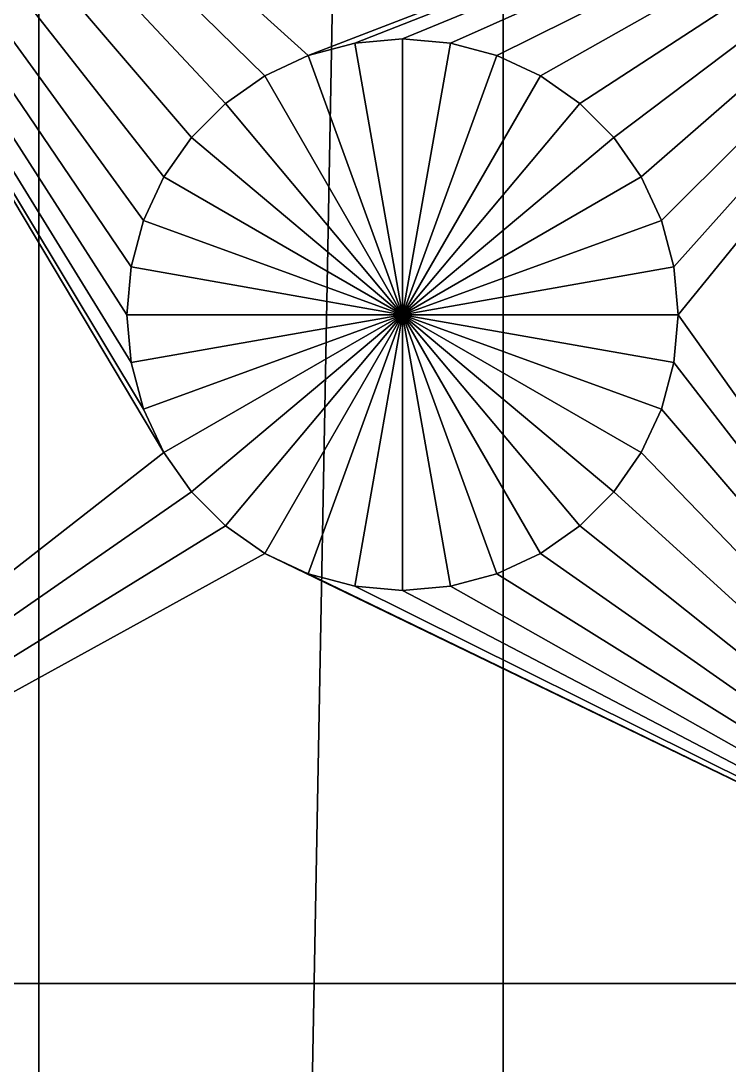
# Model space of a CAD drawing. Extents: x 36 to 230, y -1 to 167.
# Drawn here: x 108.56 to 112.8, y 96.74 to 102.99 of the extents above; entities that cross this region are included whole.
import ezdxf

# ---------------------------------------------------------------- set-up
doc = ezdxf.new("R2010")
doc.units = 0
doc.layers.get('0').update_dxf_attribs({"color": 13, "linetype": 'CONTINUOUS'})

# ---------------------------------------------------------------- blocks, each defined once
blk = doc.blocks.new('PARTE_23_-_SKETCHUP_STL_1')
for p, q in [((110.5542, 102.855, 31), (110.2764, 102.7806, 31)), ((110.5542, 102.855, 46), (110.2764, 102.7806, 46)), ((110.8407, 102.8801, 31), (110.5542, 102.855, 31)), ((110.8407, 102.8801, 46), (110.5542, 102.855, 46)), ((110.5542, 102.855, 31), (110.8407, 101.2301, 30.0086)), ((110.5542, 102.855, 46), (110.5542, 102.855, 31)), ((111.1272, 102.855, 31), (110.8407, 102.8801, 31)), ((110.8407, 102.8801, 31), (110.8407, 101.2301, 30.0086)), ((110.8407, 102.8801, 46), (110.8407, 102.8801, 31)), ((111.1272, 102.855, 46), (110.8407, 102.8801, 46)), ((111.1272, 102.855, 31), (110.8407, 101.2301, 30.0086)), ((111.405, 102.7806, 31), (111.1272, 102.855, 31)), ((111.1272, 102.855, 46), (111.1272, 102.855, 31)), ((111.405, 102.7806, 46), (111.1272, 102.855, 46)), ((110.2764, 102.7806, 31), (110.0157, 102.659, 31)), ((110.2764, 102.7806, 46), (110.0157, 102.659, 46)), ((110.2764, 102.7806, 31), (110.8407, 101.2301, 30.0086)), ((110.2764, 102.7806, 46), (110.2764, 102.7806, 31)), ((111.405, 102.7806, 31), (110.8407, 101.2301, 30.0086)), ((111.6657, 102.659, 31), (111.405, 102.7806, 31)), ((111.405, 102.7806, 46), (111.405, 102.7806, 31)), ((111.6657, 102.659, 46), (111.405, 102.7806, 46)), ((110.0157, 102.659, 31), (109.7801, 102.4941, 31)), ((110.0157, 102.659, 46), (109.7801, 102.4941, 46)), ((110.0157, 102.659, 31), (110.8407, 101.2301, 30.0086)), ((110.0157, 102.659, 46), (110.0157, 102.659, 31)), ((111.6657, 102.659, 31), (110.8407, 101.2301, 30.0086)), ((111.9013, 102.4941, 31), (111.6657, 102.659, 31)), ((111.6657, 102.659, 46), (111.6657, 102.659, 31)), ((111.9013, 102.4941, 46), (111.6657, 102.659, 46)), ((109.7801, 102.4941, 31), (109.5767, 102.2907, 31)), ((109.7801, 102.4941, 46), (109.5767, 102.2907, 46)), ((109.7801, 102.4941, 31), (110.8407, 101.2301, 30.0086)), ((109.7801, 102.4941, 46), (109.7801, 102.4941, 31)), ((111.9013, 102.4941, 31), (110.8407, 101.2301, 30.0086)), ((112.1047, 102.2907, 31), (111.9013, 102.4941, 31)), ((111.9013, 102.4941, 46), (111.9013, 102.4941, 31)), ((112.1047, 102.2907, 46), (111.9013, 102.4941, 46)), ((109.5767, 102.2907, 31), (109.4118, 102.0551, 31)), ((109.5767, 102.2907, 46), (109.4118, 102.0551, 46)), ((109.5767, 102.2907, 31), (110.8407, 101.2301, 30.0086)), ((109.5767, 102.2907, 46), (109.5767, 102.2907, 31)), ((112.1047, 102.2907, 31), (110.8407, 101.2301, 30.0086)), ((112.2697, 102.0551, 31), (112.1047, 102.2907, 31)), ((112.2697, 102.0551, 46), (112.1047, 102.2907, 46)), ((112.1047, 102.2907, 46), (112.1047, 102.2907, 31)), ((109.4118, 102.0551, 31), (109.2902, 101.7944, 31)), ((109.4118, 102.0551, 46), (109.2902, 101.7944, 46)), ((109.4118, 102.0551, 31), (110.8407, 101.2301, 30.0086)), ((109.4118, 102.0551, 46), (109.4118, 102.0551, 31)), ((112.2697, 102.0551, 31), (110.8407, 101.2301, 30.0086)), ((112.3912, 101.7944, 31), (112.2697, 102.0551, 31)), ((112.2697, 102.0551, 31), (112.2697, 102.0551, 46)), ((112.3912, 101.7944, 46), (112.2697, 102.0551, 46)), ((109.2902, 101.7944, 31), (109.2158, 101.5166, 31)), ((109.2902, 101.7944, 46), (109.2158, 101.5166, 46)), ((109.2902, 101.7944, 31), (110.8407, 101.2301, 30.0086)), ((109.2902, 101.7944, 46), (109.2902, 101.7944, 31)), ((112.3912, 101.7944, 31), (110.8407, 101.2301, 30.0086)), ((112.4656, 101.5166, 31), (112.3912, 101.7944, 31)), ((112.4656, 101.5166, 46), (112.3912, 101.7944, 46)), ((112.3912, 101.7944, 31), (112.3912, 101.7944, 46)), ((109.2158, 101.5166, 31), (109.1907, 101.2301, 31)), ((109.2158, 101.5166, 46), (109.1907, 101.2301, 46)), ((109.2158, 101.5166, 31), (110.8407, 101.2301, 30.0086)), ((109.2158, 101.5166, 46), (109.2158, 101.5166, 31)), ((112.4656, 101.5166, 31), (110.8407, 101.2301, 30.0086)), ((112.4907, 101.2301, 31), (112.4656, 101.5166, 31)), ((112.4907, 101.2301, 46), (112.4656, 101.5166, 46)), ((112.4656, 101.5166, 31), (112.4656, 101.5166, 46)), ((109.1907, 101.2301, 31), (110.8407, 101.2301, 30.0086)), ((109.1907, 101.2301, 31), (109.2158, 100.9436, 31)), ((109.1907, 101.2301, 46), (109.1907, 101.2301, 31)), ((109.1907, 101.2301, 46), (109.2158, 100.9436, 46)), ((109.2158, 100.9436, 31), (110.8407, 101.2301, 30.0086)), ((109.2902, 100.6658, 31), (110.8407, 101.2301, 30.0086)), ((109.4118, 100.4051, 31), (110.8407, 101.2301, 30.0086)), ((109.5767, 100.1695, 31), (110.8407, 101.2301, 30.0086)), ((109.7801, 99.9661, 31), (110.8407, 101.2301, 30.0086)), ((110.0157, 99.8012, 31), (110.8407, 101.2301, 30.0086)), ((110.2764, 99.6796, 31), (110.8407, 101.2301, 30.0086)), ((110.5542, 99.6052, 31), (110.8407, 101.2301, 30.0086)), ((110.8407, 101.2301, 30.0086), (112.4907, 101.2301, 31)), ((110.8407, 99.5801, 31), (110.8407, 101.2301, 30.0086)), ((111.1272, 99.6052, 31), (110.8407, 101.2301, 30.0086)), ((111.405, 99.6796, 31), (110.8407, 101.2301, 30.0086)), ((111.6657, 99.8012, 31), (110.8407, 101.2301, 30.0086)), ((111.9013, 99.9661, 31), (110.8407, 101.2301, 30.0086)), ((112.1047, 100.1695, 31), (110.8407, 101.2301, 30.0086)), ((112.2697, 100.4051, 31), (110.8407, 101.2301, 30.0086)), ((112.3912, 100.6658, 31), (110.8407, 101.2301, 30.0086)), ((112.4656, 100.9436, 31), (110.8407, 101.2301, 30.0086)), ((112.4656, 100.9436, 31), (112.4907, 101.2301, 31)), ((112.4656, 100.9436, 46), (112.4907, 101.2301, 46)), ((112.4907, 101.2301, 46), (112.4907, 101.2301, 31)), ((109.2158, 100.9436, 31), (109.2902, 100.6658, 31)), ((109.2158, 100.9436, 46), (109.2158, 100.9436, 31)), ((109.2158, 100.9436, 46), (109.2902, 100.6658, 46)), ((112.3912, 100.6658, 31), (112.4656, 100.9436, 31)), ((112.3912, 100.6658, 46), (112.4656, 100.9436, 46)), ((112.4656, 100.9436, 46), (112.4656, 100.9436, 31)), ((109.2902, 100.6658, 31), (109.4118, 100.4051, 31)), ((109.2902, 100.6658, 46), (109.2902, 100.6658, 31)), ((109.2902, 100.6658, 46), (109.4118, 100.4051, 46)), ((112.2697, 100.4051, 31), (112.3912, 100.6658, 31)), ((112.2697, 100.4051, 46), (112.3912, 100.6658, 46)), ((112.3912, 100.6658, 46), (112.3912, 100.6658, 31)), ((109.4118, 100.4051, 31), (109.5767, 100.1695, 31)), ((109.4118, 100.4051, 46), (109.4118, 100.4051, 31)), ((109.4118, 100.4051, 46), (109.5767, 100.1695, 46)), ((112.1047, 100.1695, 31), (112.2697, 100.4051, 31)), ((112.1047, 100.1695, 46), (112.2697, 100.4051, 46)), ((112.2697, 100.4051, 46), (112.2697, 100.4051, 31)), ((109.5767, 100.1695, 31), (109.7801, 99.9661, 31)), ((109.5767, 100.1695, 46), (109.5767, 100.1695, 31)), ((109.5767, 100.1695, 46), (109.7801, 99.9661, 46)), ((111.9013, 99.9661, 31), (112.1047, 100.1695, 31)), ((111.9013, 99.9661, 46), (112.1047, 100.1695, 46)), ((112.1047, 100.1695, 46), (112.1047, 100.1695, 31)), ((109.7801, 99.9661, 31), (110.0157, 99.8012, 31)), ((109.7801, 99.9661, 46), (109.7801, 99.9661, 31)), ((109.7801, 99.9661, 46), (110.0157, 99.8012, 46)), ((111.6657, 99.8012, 31), (111.9013, 99.9661, 31)), ((111.6657, 99.8012, 46), (111.9013, 99.9661, 46)), ((111.9013, 99.9661, 46), (111.9013, 99.9661, 31)), ((110.0157, 99.8012, 31), (110.2764, 99.6796, 31)), ((110.0157, 99.8012, 46), (110.0157, 99.8012, 31)), ((110.0157, 99.8012, 46), (110.2764, 99.6796, 46)), ((111.405, 99.6796, 31), (111.6657, 99.8012, 31)), ((111.405, 99.6796, 46), (111.6657, 99.8012, 46)), ((111.6657, 99.8012, 46), (111.6657, 99.8012, 31)), ((110.2764, 99.6796, 31), (110.5542, 99.6052, 31)), ((110.2764, 99.6796, 46), (110.2764, 99.6796, 31)), ((110.2764, 99.6796, 46), (110.5542, 99.6052, 46)), ((111.1272, 99.6052, 31), (111.405, 99.6796, 31)), ((111.1272, 99.6052, 46), (111.405, 99.6796, 46)), ((111.405, 99.6796, 46), (111.405, 99.6796, 31)), ((110.5542, 99.6052, 31), (110.8407, 99.5801, 31)), ((110.5542, 99.6052, 46), (110.5542, 99.6052, 31)), ((110.5542, 99.6052, 46), (110.8407, 99.5801, 46)), ((110.8407, 99.5801, 31), (111.1272, 99.6052, 31)), ((110.8407, 99.5801, 46), (111.1272, 99.6052, 46)), ((110.8407, 99.5801, 46), (110.8407, 99.5801, 31)), ((111.1272, 99.6052, 46), (111.1272, 99.6052, 31)), ((114.3407, 97.2301, 5), (102.5123, 97.2301, 5)), ((115.3407, 97.2301, 46), (105.3407, 97.2301, 46))]:
    blk.add_line(p, q)
mesh = blk.add_polyface()
corners = [(117.0364, 158.1777, 5), (125.3407, 97.2301, 5), (118.265, 152.9523, 5), (118.2407, 153.2301, 5), (118.3372, 152.6829, 5), (118.4551, 152.4301, 5), (118.615, 152.2016, 5), (118.8122, 152.0044, 5), (119.0407, 151.8445, 5), (119.2935, 151.7266, 5), (118.3372, 153.7773, 5), (119.8407, 158.2301, 5), (118.265, 153.5079, 5), (118.4551, 154.0301, 5), (118.615, 154.2586, 5), (118.8122, 154.4558, 5), (119.0407, 154.6158, 5), (119.2935, 154.7336, 5), (119.5629, 154.8058, 5), (119.8407, 154.8301, 5), (120.1185, 154.8058, 5), (122.6451, 158.1777, 5), (120.3879, 154.7336, 5), (120.6407, 154.6158, 5), (120.8692, 154.4558, 5), (103.1516, 156.3497, 5), (104.5123, 109.2301, 5), (105.8973, 156.9226, 5), (114.3407, 109.2301, 5), (108.6625, 157.3924, 5), (111.4434, 157.7585, 5), (114.236, 158.0204, 5), (92.4401, 153.0456, 5), (92.5743, 116.7011, 5), (95.0698, 154.0214, 5), (94.9989, 118.4125, 5), (95.7217, 118.6151, 5), (97.7341, 154.8981, 5), (96.4654, 118.7173, 5), (97.216, 118.7173, 5), (97.9597, 118.6151, 5), (100.4293, 155.6745, 5), (98.6825, 118.4125, 5), (99.3711, 118.1135, 5), (100.0125, 117.7234, 5), (100.5947, 117.2497, 5)]
mesh.append_faces([[corners[k] for k in face] for face in [(2, 1, 4), (4, 1, 5), (5, 1, 6), (6, 1, 7), (7, 1, 8), (8, 1, 9), (0, 10, 11), (10, 0, 12), (12, 0, 3), (11, 20, 21), (25, 26, 27), (27, 28, 29), (29, 28, 30), (30, 28, 31), (31, 28, 0), (32, 33, 34), (34, 36, 37), (37, 40, 41), (41, 45, 25)]], dxfattribs={"vtx0": -1, "vtx1": -1})
mesh.append_faces([[corners[k] for k in face] for face in [(0, 1, 2)]], dxfattribs={"vtx0": -1, "vtx1": -1, "vtx2": -1})
mesh.append_faces([[corners[k] for k in face] for face in [(0, 2, 3), (11, 10, 13), (11, 13, 14), (11, 14, 15), (11, 15, 16), (11, 16, 17), (11, 17, 18), (11, 18, 19), (11, 19, 20), (21, 20, 22), (21, 22, 23), (21, 23, 24), (34, 35, 36), (37, 36, 38), (37, 38, 39), (37, 39, 40), (41, 40, 42), (41, 42, 43), (41, 43, 44)]], dxfattribs={"vtx0": -1, "vtx2": -1})
mesh = blk.add_polyface()
corners = [(97.7341, 11.5621), (97.7341, 154.8981), (100.4293, 155.6745), (100.4293, 10.7857), (103.1516, 156.3497), (103.1516, 10.1105), (105.8973, 156.9226), (105.8973, 9.5376), (108.6625, 157.3924), (108.6625, 9.0678), (111.4434, 157.7585), (111.4434, 8.7017), (114.236, 158.0204), (114.236, 8.4398), (116.8407, 153.2301), (117.0364, 158.1777), (116.8863, 153.7511), (117.0216, 154.2562), (117.2426, 154.7301), (117.5426, 155.1585), (119.8407, 158.2301), (117.9123, 155.5282), (118.3407, 155.8282), (118.8147, 156.0492), (119.3198, 156.1845), (119.8407, 156.2301), (122.6451, 158.1777), (120.3617, 156.1845), (120.8668, 156.0492), (121.3407, 155.8282), (121.7691, 155.5282), (122.1388, 155.1585), (122.4388, 154.7301), (122.6598, 154.2562), (116.8863, 152.7092), (116.8407, 13.2301), (116.8863, 13.751), (117.0216, 152.204), (117.0216, 14.2562), (117.2426, 151.7301), (117.2426, 14.7301), (117.5426, 151.3017), (117.5426, 15.1585), (117.9123, 150.932), (117.9123, 15.5282), (118.3407, 150.632), (118.3407, 15.8282), (118.8147, 150.411), (118.8147, 16.0492), (119.3198, 150.2757), (119.3198, 16.1845), (119.8407, 150.2301), (119.8407, 16.2301), (120.3617, 150.2757), (120.3617, 16.1845), (120.8668, 150.411), (120.8668, 16.0492), (121.3407, 150.632), (121.3407, 15.8282), (121.7691, 150.932), (121.7691, 15.5282), (122.1388, 151.3017), (122.1388, 15.1585), (122.4388, 151.7301), (122.4388, 14.7301), (122.6598, 152.204), (122.6598, 14.2562), (122.7951, 152.7092), (122.7951, 13.751), (122.8407, 153.2301)]
mesh.append_faces([[corners[k] for k in face] for face in [(14, 15, 16), (16, 15, 17), (17, 15, 18), (18, 15, 19), (19, 20, 21), (21, 20, 22), (22, 20, 23), (23, 20, 24), (24, 20, 25), (25, 26, 27), (27, 26, 28), (28, 26, 29), (29, 26, 30), (30, 26, 31), (31, 26, 32), (32, 26, 33), (34, 35, 14)]], dxfattribs={"vtx0": -1, "vtx1": -1})
mesh.append_faces([[corners[k] for k in face] for face in [(13, 12, 14)]], dxfattribs={"vtx0": -1, "vtx1": -1, "vtx2": -1})
mesh.append_faces([[corners[k] for k in face] for face in [(0, 1, 2), (3, 2, 4), (5, 4, 6), (7, 6, 8), (9, 8, 10), (11, 10, 12), (14, 12, 15), (19, 15, 20), (25, 20, 26), (36, 34, 37), (38, 37, 39), (40, 39, 41), (42, 41, 43), (44, 43, 45), (46, 45, 47), (48, 47, 49), (50, 49, 51), (52, 51, 53), (54, 53, 55), (56, 55, 57), (58, 57, 59), (60, 59, 61), (62, 61, 63), (64, 63, 65), (66, 65, 67), (68, 67, 69)]], dxfattribs={"vtx0": -1, "vtx2": -1})
mesh = blk.add_polyface()
corners = [(92.1414, 110.3724, 5), (92.5743, 56.7011, 5), (92.5743, 109.7591, 5), (93.0867, 57.2497, 5), (93.0867, 109.2105, 5), (93.669, 57.7234, 5), (93.669, 108.7368, 5), (94.3103, 58.1135, 5), (94.3103, 108.3467, 5), (94.9989, 58.4125, 5), (94.9989, 108.0477, 5), (95.7217, 58.6151, 5), (95.7217, 107.8451, 5), (96.4654, 58.7173, 5), (96.4654, 107.7429, 5), (97.216, 58.7173, 5), (97.216, 107.7429, 5), (97.9597, 58.6151, 5), (97.9597, 107.8451, 5), (98.6825, 58.4125, 5), (98.6825, 108.0477, 5), (99.3711, 58.1135, 5), (99.3711, 108.3467, 5), (100.0125, 57.7234, 5), (100.0125, 108.7368, 5), (100.5947, 57.2497, 5), (100.3407, 99.4017, 5), (102.5123, 97.2301, 5), (114.3407, 109.2301, 5), (125.3407, 97.2301, 5), (117.0364, 158.1777, 5), (100.3407, 105.0585, 5), (100.5947, 109.2105, 5), (104.5123, 109.2301, 5), (101.1071, 109.7591, 5), (101.54, 110.3724, 5), (101.8854, 111.0389, 5), (102.1368, 111.7462, 5), (102.2895, 112.4812, 5), (102.3407, 113.2301, 5), (103.1516, 156.3497, 5), (105.8973, 156.9226, 5), (92.4401, 153.0456, 5), (92.1414, 116.0878, 5), (92.5743, 116.7011, 5), (95.0698, 154.0214, 5), (93.0867, 117.2497, 5), (93.669, 117.7234, 5), (94.3103, 118.1135, 5), (94.9989, 118.4125, 5), (100.4293, 155.6745, 5), (100.0125, 117.7234, 5), (100.5947, 117.2497, 5), (101.1071, 116.7011, 5), (101.54, 116.0878, 5), (101.8854, 115.4213, 5), (102.1368, 114.714, 5), (102.2895, 113.979, 5)]
mesh.append_faces([[corners[k] for k in face] for face in [(0, 1, 2), (2, 3, 4), (4, 5, 6), (6, 7, 8), (8, 9, 10), (10, 11, 12), (12, 13, 14), (14, 15, 16), (16, 17, 18), (18, 19, 20), (20, 21, 22), (22, 23, 24), (26, 25, 27), (24, 31, 32), (31, 24, 26), (32, 33, 34), (34, 33, 35), (35, 33, 36), (36, 33, 37), (37, 33, 38), (38, 33, 39)]], dxfattribs={"vtx0": -1, "vtx1": -1})
mesh.append_faces([[corners[k] for k in face] for face in [(24, 25, 26), (28, 29, 30), (39, 33, 40)]], dxfattribs={"vtx0": -1, "vtx1": -1, "vtx2": -1})
mesh.append_faces([[corners[k] for k in face] for face in [(32, 31, 33), (41, 33, 28), (42, 43, 44), (45, 44, 46), (45, 46, 47), (45, 47, 48), (45, 48, 49), (50, 51, 52), (40, 52, 53), (40, 53, 54), (40, 54, 55), (40, 55, 56), (40, 56, 57), (40, 57, 39)]], dxfattribs={"vtx0": -1, "vtx2": -1})
mesh = blk.add_polyface()
corners = [(114.236, 8.4398), (116.8407, 13.2301), (117.0364, 8.2826), (116.8407, 153.2301), (116.8863, 12.7092), (117.0216, 12.204), (117.2426, 11.7301), (117.5426, 11.3017), (119.8407, 8.2301), (117.9123, 10.932), (118.3407, 10.632), (118.8147, 10.411), (119.3198, 10.2757), (119.8407, 10.2301), (120.3617, 10.2757), (122.6451, 8.2826), (120.8668, 10.411), (121.3407, 10.632), (121.7691, 10.932), (122.1388, 11.3017), (122.4388, 11.7301), (122.6598, 12.204), (97.7341, 11.5621), (100.4293, 155.6745), (100.4293, 10.7857), (103.1516, 156.3497), (103.1516, 10.1105), (105.8973, 156.9226), (105.8973, 9.5376), (108.6625, 157.3924), (108.6625, 9.0678), (111.4434, 157.7585), (111.4434, 8.7017), (114.236, 158.0204), (116.8863, 152.7092), (116.8863, 13.751), (117.0216, 152.204), (117.0216, 14.2562), (117.2426, 151.7301), (117.2426, 14.7301), (117.5426, 151.3017), (117.5426, 15.1585), (117.9123, 150.932), (117.9123, 15.5282), (118.3407, 150.632), (118.3407, 15.8282), (118.8147, 150.411), (118.8147, 16.0492), (119.3198, 150.2757), (119.3198, 16.1845), (119.8407, 150.2301), (119.8407, 16.2301), (120.3617, 150.2757), (120.3617, 16.1845), (120.8668, 150.411), (120.8668, 16.0492), (121.3407, 150.632), (121.3407, 15.8282), (121.7691, 150.932), (121.7691, 15.5282), (122.1388, 151.3017), (122.1388, 15.1585), (122.4388, 151.7301), (122.4388, 14.7301), (122.6598, 152.204), (122.6598, 14.2562), (122.7951, 152.7092), (122.7951, 13.751), (122.8407, 153.2301), (122.8407, 13.2301)]
mesh.append_faces([[corners[k] for k in face] for face in [(0, 1, 2), (2, 7, 8), (8, 14, 15), (22, 23, 24), (24, 25, 26), (26, 27, 28), (28, 29, 30), (30, 31, 32), (32, 33, 0), (1, 34, 35), (35, 36, 37), (37, 38, 39), (39, 40, 41), (41, 42, 43), (43, 44, 45), (45, 46, 47), (47, 48, 49), (49, 50, 51), (51, 52, 53), (53, 54, 55), (55, 56, 57), (57, 58, 59), (59, 60, 61), (61, 62, 63), (63, 64, 65), (65, 66, 67), (67, 68, 69)]], dxfattribs={"vtx0": -1, "vtx1": -1})
mesh.append_faces([[corners[k] for k in face] for face in [(1, 0, 3)]], dxfattribs={"vtx0": -1, "vtx1": -1, "vtx2": -1})
mesh.append_faces([[corners[k] for k in face] for face in [(2, 1, 4), (2, 4, 5), (2, 5, 6), (2, 6, 7), (8, 7, 9), (8, 9, 10), (8, 10, 11), (8, 11, 12), (8, 12, 13), (8, 13, 14), (15, 14, 16), (15, 16, 17), (15, 17, 18), (15, 18, 19), (15, 19, 20), (15, 20, 21)]], dxfattribs={"vtx0": -1, "vtx2": -1})
mesh = blk.add_polyface()
corners = [(92.1414, 110.3724, 5), (92.1414, 56.0878, 5), (92.5743, 56.7011, 5), (92.5743, 109.7591, 5), (93.0867, 57.2497, 5), (93.0867, 109.2105, 5), (93.669, 57.7234, 5), (93.669, 108.7368, 5), (94.3103, 58.1135, 5), (94.3103, 108.3467, 5), (94.9989, 58.4125, 5), (94.9989, 108.0477, 5), (95.7217, 58.6151, 5), (95.7217, 107.8451, 5), (96.4654, 58.7173, 5), (96.4654, 107.7429, 5), (97.216, 58.7173, 5), (97.216, 107.7429, 5), (97.9597, 58.6151, 5), (97.9597, 107.8451, 5), (98.6825, 58.4125, 5), (98.6825, 108.0477, 5), (99.3711, 58.1135, 5), (99.3711, 108.3467, 5), (100.0125, 57.7234, 5), (100.0125, 108.7368, 5), (100.5947, 57.2497, 5), (102.5123, 97.2301, 5), (101.1071, 56.7011, 5), (101.54, 56.0878, 5), (101.8854, 55.4213, 5), (102.1368, 54.714, 5), (102.2895, 53.979, 5), (102.3407, 53.2301, 5), (102.5123, 37.7301, 5), (137.3407, 37.7301, 5), (114.3407, 97.2301, 5), (92.1414, 50.3724, 5), (92.4401, 13.4146, 5), (92.5743, 49.7591, 5), (95.0698, 12.4389, 5), (93.0867, 49.2105, 5), (93.669, 48.7368, 5), (94.3103, 48.3467, 5), (94.9989, 48.0477, 5), (95.7217, 47.8451, 5), (98.6825, 48.0477, 5), (100.4293, 10.7857, 5), (99.3711, 48.3467, 5), (100.0125, 48.7368, 5), (100.3407, 35.5585, 5), (100.5947, 49.2105, 5), (100.3407, 29.9017, 5), (101.1071, 49.7591, 5), (101.54, 50.3724, 5), (101.8854, 51.0389, 5), (102.1368, 51.7462, 5), (102.2895, 52.4812, 5)]
mesh.append_faces([[corners[k] for k in face] for face in [(27, 35, 36), (37, 38, 39), (39, 40, 41), (41, 40, 42), (42, 40, 43), (43, 40, 44), (44, 40, 45), (46, 47, 48), (48, 47, 49), (49, 50, 51), (50, 49, 52), (51, 34, 53), (53, 34, 54), (54, 34, 55), (55, 34, 56), (56, 34, 57), (57, 34, 33)]], dxfattribs={"vtx0": -1, "vtx1": -1})
mesh.append_faces([[corners[k] for k in face] for face in [(27, 33, 34)]], dxfattribs={"vtx0": -1, "vtx1": -1, "vtx2": -1})
mesh.append_faces([[corners[k] for k in face] for face in [(0, 1, 2), (3, 2, 4), (5, 4, 6), (7, 6, 8), (9, 8, 10), (11, 10, 12), (13, 12, 14), (15, 14, 16), (17, 16, 18), (19, 18, 20), (21, 20, 22), (23, 22, 24), (25, 24, 26), (27, 26, 28), (27, 28, 29), (27, 29, 30), (27, 30, 31), (27, 31, 32), (27, 32, 33), (27, 34, 35), (51, 50, 34)]], dxfattribs={"vtx0": -1, "vtx2": -1})
mesh = blk.add_polyface()
corners = [(105.3407, 97.2301, 46), (102.3407, 104.2301, 46), (102.3407, 100.2301, 46), (105.3407, 107.2301, 46), (109.4118, 100.4051, 46), (109.5767, 100.1695, 46), (109.7801, 99.9661, 46), (110.0157, 99.8012, 46), (115.3407, 97.2301, 46), (109.2902, 100.6658, 46), (109.2158, 100.9436, 46), (109.1907, 101.2301, 46), (110.2764, 99.6796, 46), (110.5542, 99.6052, 46), (110.8407, 99.5801, 46), (111.1272, 99.6052, 46), (111.405, 99.6796, 46), (111.6657, 99.8012, 46), (111.9013, 99.9661, 46), (112.1047, 100.1695, 46), (112.2697, 100.4051, 46), (112.3912, 100.6658, 46), (112.4656, 100.9436, 46), (112.4907, 101.2301, 46), (124.3407, 97.2301, 46), (127.5767, 100.1695, 46), (124.3407, 104.7301, 46), (127.7801, 99.9661, 46), (128.0157, 99.8012, 46), (128.2764, 99.6796, 46), (137.3407, 97.2301, 46), (127.4118, 100.4051, 46), (127.2902, 100.6658, 46), (127.2158, 100.9436, 46), (127.1907, 101.2301, 46), (128.5542, 99.6052, 46), (128.8407, 99.5801, 46), (129.1272, 99.6052, 46), (129.405, 99.6796, 46), (129.6657, 99.8012, 46), (129.9013, 99.9661, 46), (130.1047, 100.1695, 46), (130.2697, 100.4051, 46), (130.3912, 100.6658, 46), (130.4656, 100.9436, 46), (130.4907, 101.2301, 46), (135.3407, 107.2301, 46), (137.3407, 109.2301, 46), (115.3407, 104.7301, 46), (110.2764, 102.7806, 46), (110.0157, 102.659, 46), (109.7801, 102.4941, 46), (109.5767, 102.2907, 46), (109.4118, 102.0551, 46), (109.2902, 101.7944, 46), (109.2158, 101.5166, 46), (110.5542, 102.855, 46), (110.8407, 102.8801, 46), (111.1272, 102.855, 46), (111.405, 102.7806, 46), (111.6657, 102.659, 46), (111.9013, 102.4941, 46), (112.1047, 102.2907, 46), (112.2697, 102.0551, 46), (112.3912, 101.7944, 46), (112.4656, 101.5166, 46), (128.0157, 102.659, 46), (127.7801, 102.4941, 46), (127.5767, 102.2907, 46), (127.4118, 102.0551, 46), (127.2902, 101.7944, 46), (127.2158, 101.5166, 46), (128.2764, 102.7806, 46), (128.5542, 102.855, 46), (128.8407, 102.8801, 46), (129.1272, 102.855, 46), (129.405, 102.7806, 46), (129.6657, 102.659, 46), (129.9013, 102.4941, 46), (130.1047, 102.2907, 46), (130.2697, 102.0551, 46), (130.3912, 101.7944, 46), (130.4656, 101.5166, 46)]
mesh.append_faces([[corners[k] for k in face] for face in [(0, 1, 2), (46, 30, 47)]], dxfattribs={"vtx0": -1})
mesh.append_faces([[corners[k] for k in face] for face in [(1, 0, 3), (4, 0, 5), (5, 0, 6), (6, 0, 7), (7, 8, 12), (12, 8, 13), (13, 8, 14), (14, 8, 15), (15, 8, 16), (16, 8, 17), (17, 8, 18), (18, 8, 19), (19, 8, 20), (20, 8, 21), (21, 8, 22), (22, 8, 23), (24, 25, 26), (25, 24, 27), (27, 24, 28), (28, 24, 29), (29, 30, 35), (35, 30, 36), (36, 30, 37), (37, 30, 38), (38, 30, 39), (39, 30, 40), (40, 30, 41), (41, 30, 42), (42, 30, 43), (43, 30, 44), (44, 30, 45), (3, 48, 46), (49, 3, 50), (50, 3, 51), (51, 3, 52), (52, 3, 53), (53, 3, 54), (54, 3, 55), (55, 3, 11), (48, 23, 8), (66, 26, 67), (67, 26, 68), (68, 26, 69), (69, 26, 70), (70, 26, 71), (71, 26, 34)]], dxfattribs={"vtx0": -1, "vtx1": -1})
mesh.append_faces([[corners[k] for k in face] for face in [(3, 0, 4), (45, 30, 46), (48, 3, 49), (46, 26, 66)]], dxfattribs={"vtx0": -1, "vtx1": -1, "vtx2": -1})
mesh.append_faces([[corners[k] for k in face] for face in [(7, 0, 8), (3, 4, 9), (3, 9, 10), (3, 10, 11), (29, 24, 30), (26, 25, 31), (26, 31, 32), (26, 32, 33), (26, 33, 34), (48, 49, 56), (48, 56, 57), (48, 57, 58), (48, 58, 59), (48, 59, 60), (48, 60, 61), (48, 61, 62), (48, 62, 63), (48, 63, 64), (48, 64, 65), (48, 65, 23), (46, 48, 26), (46, 66, 72), (46, 72, 73), (46, 73, 74), (46, 74, 75), (46, 75, 76), (46, 76, 77), (46, 77, 78), (46, 78, 79), (46, 79, 80), (46, 80, 81), (46, 81, 82), (46, 82, 45)]], dxfattribs={"vtx0": -1, "vtx2": -1})
mesh = blk.add_polyface()
corners = [(110.8407, 101.2301, 30.0086), (110.5542, 102.855, 31), (110.2764, 102.7806, 31)]
mesh.append_faces([[corners[k] for k in face] for face in [(0, 1, 2)]])
mesh = blk.add_polyface()
corners = [(110.5542, 102.855, 46), (110.2764, 102.7806, 31), (110.5542, 102.855, 31), (110.2764, 102.7806, 46)]
mesh.append_faces([[corners[k] for k in face] for face in [(0, 1, 2), (1, 0, 3)]], dxfattribs={"vtx0": -1})
mesh = blk.add_polyface()
corners = [(110.8407, 102.8801, 31), (110.5542, 102.855, 31), (110.8407, 101.2301, 30.0086)]
mesh.append_faces([[corners[k] for k in face] for face in [(0, 1, 2)]])
mesh = blk.add_polyface()
corners = [(110.8407, 102.8801, 46), (110.5542, 102.855, 31), (110.8407, 102.8801, 31), (110.5542, 102.855, 46)]
mesh.append_faces([[corners[k] for k in face] for face in [(0, 1, 2), (1, 0, 3)]], dxfattribs={"vtx0": -1})
mesh = blk.add_polyface()
corners = [(111.1272, 102.855, 31), (110.8407, 102.8801, 31), (110.8407, 101.2301, 30.0086)]
mesh.append_faces([[corners[k] for k in face] for face in [(0, 1, 2)]])
mesh = blk.add_polyface()
corners = [(111.1272, 102.855, 46), (110.8407, 102.8801, 31), (111.1272, 102.855, 31), (110.8407, 102.8801, 46)]
mesh.append_faces([[corners[k] for k in face] for face in [(0, 1, 2), (1, 0, 3)]], dxfattribs={"vtx0": -1})
mesh = blk.add_polyface()
corners = [(111.405, 102.7806, 31), (111.1272, 102.855, 31), (110.8407, 101.2301, 30.0086)]
mesh.append_faces([[corners[k] for k in face] for face in [(0, 1, 2)]])
mesh = blk.add_polyface()
corners = [(111.405, 102.7806, 46), (111.1272, 102.855, 31), (111.405, 102.7806, 31), (111.1272, 102.855, 46)]
mesh.append_faces([[corners[k] for k in face] for face in [(0, 1, 2), (1, 0, 3)]], dxfattribs={"vtx0": -1})
mesh = blk.add_polyface()
corners = [(110.8407, 101.2301, 30.0086), (110.2764, 102.7806, 31), (110.0157, 102.659, 31)]
mesh.append_faces([[corners[k] for k in face] for face in [(0, 1, 2)]])
mesh = blk.add_polyface()
corners = [(110.2764, 102.7806, 46), (110.0157, 102.659, 31), (110.2764, 102.7806, 31), (110.0157, 102.659, 46)]
mesh.append_faces([[corners[k] for k in face] for face in [(0, 1, 2), (1, 0, 3)]], dxfattribs={"vtx0": -1})
mesh = blk.add_polyface()
corners = [(111.6657, 102.659, 31), (111.405, 102.7806, 31), (110.8407, 101.2301, 30.0086)]
mesh.append_faces([[corners[k] for k in face] for face in [(0, 1, 2)]])
mesh = blk.add_polyface()
corners = [(111.6657, 102.659, 46), (111.405, 102.7806, 31), (111.6657, 102.659, 31), (111.405, 102.7806, 46)]
mesh.append_faces([[corners[k] for k in face] for face in [(0, 1, 2), (1, 0, 3)]], dxfattribs={"vtx0": -1})
mesh = blk.add_polyface()
corners = [(110.8407, 101.2301, 30.0086), (110.0157, 102.659, 31), (109.7801, 102.4941, 31)]
mesh.append_faces([[corners[k] for k in face] for face in [(0, 1, 2)]])
mesh = blk.add_polyface()
corners = [(110.0157, 102.659, 46), (109.7801, 102.4941, 31), (110.0157, 102.659, 31), (109.7801, 102.4941, 46)]
mesh.append_faces([[corners[k] for k in face] for face in [(0, 1, 2), (1, 0, 3)]], dxfattribs={"vtx0": -1})
mesh = blk.add_polyface()
corners = [(111.9013, 102.4941, 31), (111.6657, 102.659, 31), (110.8407, 101.2301, 30.0086)]
mesh.append_faces([[corners[k] for k in face] for face in [(0, 1, 2)]])
mesh = blk.add_polyface()
corners = [(111.9013, 102.4941, 46), (111.6657, 102.659, 31), (111.9013, 102.4941, 31), (111.6657, 102.659, 46)]
mesh.append_faces([[corners[k] for k in face] for face in [(0, 1, 2), (1, 0, 3)]], dxfattribs={"vtx0": -1})
mesh = blk.add_polyface()
corners = [(110.8407, 101.2301, 30.0086), (109.7801, 102.4941, 31), (109.5767, 102.2907, 31)]
mesh.append_faces([[corners[k] for k in face] for face in [(0, 1, 2)]])
mesh = blk.add_polyface()
corners = [(109.7801, 102.4941, 31), (109.5767, 102.2907, 46), (109.5767, 102.2907, 31), (109.7801, 102.4941, 46)]
mesh.append_faces([[corners[k] for k in face] for face in [(0, 1, 2), (1, 0, 3)]], dxfattribs={"vtx0": -1})
mesh = blk.add_polyface()
corners = [(112.1047, 102.2907, 31), (111.9013, 102.4941, 31), (110.8407, 101.2301, 30.0086)]
mesh.append_faces([[corners[k] for k in face] for face in [(0, 1, 2)]])
mesh = blk.add_polyface()
corners = [(112.1047, 102.2907, 46), (111.9013, 102.4941, 31), (112.1047, 102.2907, 31), (111.9013, 102.4941, 46)]
mesh.append_faces([[corners[k] for k in face] for face in [(0, 1, 2), (1, 0, 3)]], dxfattribs={"vtx0": -1})
mesh = blk.add_polyface()
corners = [(110.8407, 101.2301, 30.0086), (109.5767, 102.2907, 31), (109.4118, 102.0551, 31)]
mesh.append_faces([[corners[k] for k in face] for face in [(0, 1, 2)]])
mesh = blk.add_polyface()
corners = [(109.5767, 102.2907, 31), (109.4118, 102.0551, 46), (109.4118, 102.0551, 31), (109.5767, 102.2907, 46)]
mesh.append_faces([[corners[k] for k in face] for face in [(0, 1, 2), (1, 0, 3)]], dxfattribs={"vtx0": -1})
mesh = blk.add_polyface()
corners = [(112.2697, 102.0551, 31), (112.1047, 102.2907, 31), (110.8407, 101.2301, 30.0086)]
mesh.append_faces([[corners[k] for k in face] for face in [(0, 1, 2)]])
mesh = blk.add_polyface()
corners = [(112.1047, 102.2907, 46), (112.2697, 102.0551, 31), (112.2697, 102.0551, 46), (112.1047, 102.2907, 31)]
mesh.append_faces([[corners[k] for k in face] for face in [(0, 1, 2), (1, 0, 3)]], dxfattribs={"vtx0": -1})
mesh = blk.add_polyface()
corners = [(110.8407, 101.2301, 30.0086), (109.4118, 102.0551, 31), (109.2902, 101.7944, 31)]
mesh.append_faces([[corners[k] for k in face] for face in [(0, 1, 2)]])
mesh = blk.add_polyface()
corners = [(109.4118, 102.0551, 31), (109.2902, 101.7944, 46), (109.2902, 101.7944, 31), (109.4118, 102.0551, 46)]
mesh.append_faces([[corners[k] for k in face] for face in [(0, 1, 2), (1, 0, 3)]], dxfattribs={"vtx0": -1})
mesh = blk.add_polyface()
corners = [(112.3912, 101.7944, 31), (112.2697, 102.0551, 31), (110.8407, 101.2301, 30.0086)]
mesh.append_faces([[corners[k] for k in face] for face in [(0, 1, 2)]])
mesh = blk.add_polyface()
corners = [(112.2697, 102.0551, 46), (112.3912, 101.7944, 31), (112.3912, 101.7944, 46), (112.2697, 102.0551, 31)]
mesh.append_faces([[corners[k] for k in face] for face in [(0, 1, 2), (1, 0, 3)]], dxfattribs={"vtx0": -1})
mesh = blk.add_polyface()
corners = [(110.8407, 101.2301, 30.0086), (109.2902, 101.7944, 31), (109.2158, 101.5166, 31)]
mesh.append_faces([[corners[k] for k in face] for face in [(0, 1, 2)]])
mesh = blk.add_polyface()
corners = [(109.2902, 101.7944, 31), (109.2158, 101.5166, 46), (109.2158, 101.5166, 31), (109.2902, 101.7944, 46)]
mesh.append_faces([[corners[k] for k in face] for face in [(0, 1, 2), (1, 0, 3)]], dxfattribs={"vtx0": -1})
mesh = blk.add_polyface()
corners = [(112.4656, 101.5166, 31), (112.3912, 101.7944, 31), (110.8407, 101.2301, 30.0086)]
mesh.append_faces([[corners[k] for k in face] for face in [(0, 1, 2)]])
mesh = blk.add_polyface()
corners = [(112.3912, 101.7944, 46), (112.4656, 101.5166, 31), (112.4656, 101.5166, 46), (112.3912, 101.7944, 31)]
mesh.append_faces([[corners[k] for k in face] for face in [(0, 1, 2), (1, 0, 3)]], dxfattribs={"vtx0": -1})
mesh = blk.add_polyface()
corners = [(110.8407, 101.2301, 30.0086), (109.2158, 101.5166, 31), (109.1907, 101.2301, 31)]
mesh.append_faces([[corners[k] for k in face] for face in [(0, 1, 2)]])
mesh = blk.add_polyface()
corners = [(109.2158, 101.5166, 31), (109.1907, 101.2301, 46), (109.1907, 101.2301, 31), (109.2158, 101.5166, 46)]
mesh.append_faces([[corners[k] for k in face] for face in [(0, 1, 2), (1, 0, 3)]], dxfattribs={"vtx0": -1})
mesh = blk.add_polyface()
corners = [(112.4907, 101.2301, 31), (112.4656, 101.5166, 31), (110.8407, 101.2301, 30.0086)]
mesh.append_faces([[corners[k] for k in face] for face in [(0, 1, 2)]])
mesh = blk.add_polyface()
corners = [(112.4656, 101.5166, 46), (112.4907, 101.2301, 31), (112.4907, 101.2301, 46), (112.4656, 101.5166, 31)]
mesh.append_faces([[corners[k] for k in face] for face in [(0, 1, 2), (1, 0, 3)]], dxfattribs={"vtx0": -1})
mesh = blk.add_polyface()
corners = [(110.8407, 101.2301, 30.0086), (109.1907, 101.2301, 31), (109.2158, 100.9436, 31)]
mesh.append_faces([[corners[k] for k in face] for face in [(0, 1, 2)]])
mesh = blk.add_polyface()
corners = [(109.1907, 101.2301, 31), (109.2158, 100.9436, 46), (109.2158, 100.9436, 31), (109.1907, 101.2301, 46)]
mesh.append_faces([[corners[k] for k in face] for face in [(0, 1, 2), (1, 0, 3)]], dxfattribs={"vtx0": -1})
mesh = blk.add_polyface()
corners = [(110.8407, 101.2301, 30.0086), (109.2158, 100.9436, 31), (109.2902, 100.6658, 31)]
mesh.append_faces([[corners[k] for k in face] for face in [(0, 1, 2)]])
mesh = blk.add_polyface()
corners = [(110.8407, 101.2301, 30.0086), (109.2902, 100.6658, 31), (109.4118, 100.4051, 31)]
mesh.append_faces([[corners[k] for k in face] for face in [(0, 1, 2)]])
mesh = blk.add_polyface()
corners = [(110.8407, 101.2301, 30.0086), (109.4118, 100.4051, 31), (109.5767, 100.1695, 31)]
mesh.append_faces([[corners[k] for k in face] for face in [(0, 1, 2)]])
mesh = blk.add_polyface()
corners = [(110.8407, 101.2301, 30.0086), (109.5767, 100.1695, 31), (109.7801, 99.9661, 31)]
mesh.append_faces([[corners[k] for k in face] for face in [(0, 1, 2)]])
mesh = blk.add_polyface()
corners = [(110.8407, 101.2301, 30.0086), (109.7801, 99.9661, 31), (110.0157, 99.8012, 31)]
mesh.append_faces([[corners[k] for k in face] for face in [(0, 1, 2)]])
mesh = blk.add_polyface()
corners = [(110.8407, 101.2301, 30.0086), (110.0157, 99.8012, 31), (110.2764, 99.6796, 31)]
mesh.append_faces([[corners[k] for k in face] for face in [(0, 1, 2)]])
mesh = blk.add_polyface()
corners = [(110.8407, 101.2301, 30.0086), (110.2764, 99.6796, 31), (110.5542, 99.6052, 31)]
mesh.append_faces([[corners[k] for k in face] for face in [(0, 1, 2)]])
mesh = blk.add_polyface()
corners = [(110.8407, 101.2301, 30.0086), (110.5542, 99.6052, 31), (110.8407, 99.5801, 31)]
mesh.append_faces([[corners[k] for k in face] for face in [(0, 1, 2)]])
mesh = blk.add_polyface()
corners = [(111.1272, 99.6052, 31), (110.8407, 101.2301, 30.0086), (110.8407, 99.5801, 31)]
mesh.append_faces([[corners[k] for k in face] for face in [(0, 1, 2)]])
mesh = blk.add_polyface()
corners = [(111.405, 99.6796, 31), (110.8407, 101.2301, 30.0086), (111.1272, 99.6052, 31)]
mesh.append_faces([[corners[k] for k in face] for face in [(0, 1, 2)]])
mesh = blk.add_polyface()
corners = [(111.6657, 99.8012, 31), (110.8407, 101.2301, 30.0086), (111.405, 99.6796, 31)]
mesh.append_faces([[corners[k] for k in face] for face in [(0, 1, 2)]])
mesh = blk.add_polyface()
corners = [(111.9013, 99.9661, 31), (110.8407, 101.2301, 30.0086), (111.6657, 99.8012, 31)]
mesh.append_faces([[corners[k] for k in face] for face in [(0, 1, 2)]])
mesh = blk.add_polyface()
corners = [(112.1047, 100.1695, 31), (110.8407, 101.2301, 30.0086), (111.9013, 99.9661, 31)]
mesh.append_faces([[corners[k] for k in face] for face in [(0, 1, 2)]])
mesh = blk.add_polyface()
corners = [(112.2697, 100.4051, 31), (110.8407, 101.2301, 30.0086), (112.1047, 100.1695, 31)]
mesh.append_faces([[corners[k] for k in face] for face in [(0, 1, 2)]])
mesh = blk.add_polyface()
corners = [(112.3912, 100.6658, 31), (110.8407, 101.2301, 30.0086), (112.2697, 100.4051, 31)]
mesh.append_faces([[corners[k] for k in face] for face in [(0, 1, 2)]])
mesh = blk.add_polyface()
corners = [(112.4656, 100.9436, 31), (110.8407, 101.2301, 30.0086), (112.3912, 100.6658, 31)]
mesh.append_faces([[corners[k] for k in face] for face in [(0, 1, 2)]])
mesh = blk.add_polyface()
corners = [(112.4907, 101.2301, 31), (110.8407, 101.2301, 30.0086), (112.4656, 100.9436, 31)]
mesh.append_faces([[corners[k] for k in face] for face in [(0, 1, 2)]])
mesh = blk.add_polyface()
corners = [(112.4907, 101.2301, 46), (112.4656, 100.9436, 31), (112.4656, 100.9436, 46), (112.4907, 101.2301, 31)]
mesh.append_faces([[corners[k] for k in face] for face in [(0, 1, 2), (1, 0, 3)]], dxfattribs={"vtx0": -1})
mesh = blk.add_polyface()
corners = [(109.2158, 100.9436, 31), (109.2902, 100.6658, 46), (109.2902, 100.6658, 31), (109.2158, 100.9436, 46)]
mesh.append_faces([[corners[k] for k in face] for face in [(0, 1, 2), (1, 0, 3)]], dxfattribs={"vtx0": -1})
mesh = blk.add_polyface()
corners = [(112.4656, 100.9436, 46), (112.3912, 100.6658, 31), (112.3912, 100.6658, 46), (112.4656, 100.9436, 31)]
mesh.append_faces([[corners[k] for k in face] for face in [(0, 1, 2), (1, 0, 3)]], dxfattribs={"vtx0": -1})
mesh = blk.add_polyface()
corners = [(109.2902, 100.6658, 31), (109.4118, 100.4051, 46), (109.4118, 100.4051, 31), (109.2902, 100.6658, 46)]
mesh.append_faces([[corners[k] for k in face] for face in [(0, 1, 2), (1, 0, 3)]], dxfattribs={"vtx0": -1})
mesh = blk.add_polyface()
corners = [(112.3912, 100.6658, 46), (112.2697, 100.4051, 31), (112.2697, 100.4051, 46), (112.3912, 100.6658, 31)]
mesh.append_faces([[corners[k] for k in face] for face in [(0, 1, 2), (1, 0, 3)]], dxfattribs={"vtx0": -1})
mesh = blk.add_polyface()
corners = [(109.4118, 100.4051, 31), (109.5767, 100.1695, 46), (109.5767, 100.1695, 31), (109.4118, 100.4051, 46)]
mesh.append_faces([[corners[k] for k in face] for face in [(0, 1, 2), (1, 0, 3)]], dxfattribs={"vtx0": -1})
mesh = blk.add_polyface()
corners = [(112.2697, 100.4051, 46), (112.1047, 100.1695, 31), (112.1047, 100.1695, 46), (112.2697, 100.4051, 31)]
mesh.append_faces([[corners[k] for k in face] for face in [(0, 1, 2), (1, 0, 3)]], dxfattribs={"vtx0": -1})
mesh = blk.add_polyface()
corners = [(109.5767, 100.1695, 31), (109.7801, 99.9661, 46), (109.7801, 99.9661, 31), (109.5767, 100.1695, 46)]
mesh.append_faces([[corners[k] for k in face] for face in [(0, 1, 2), (1, 0, 3)]], dxfattribs={"vtx0": -1})
mesh = blk.add_polyface()
corners = [(111.9013, 99.9661, 46), (112.1047, 100.1695, 31), (111.9013, 99.9661, 31), (112.1047, 100.1695, 46)]
mesh.append_faces([[corners[k] for k in face] for face in [(0, 1, 2), (1, 0, 3)]], dxfattribs={"vtx0": -1})
mesh = blk.add_polyface()
corners = [(109.7801, 99.9661, 46), (110.0157, 99.8012, 31), (109.7801, 99.9661, 31), (110.0157, 99.8012, 46)]
mesh.append_faces([[corners[k] for k in face] for face in [(0, 1, 2), (1, 0, 3)]], dxfattribs={"vtx0": -1})
mesh = blk.add_polyface()
corners = [(111.6657, 99.8012, 46), (111.9013, 99.9661, 31), (111.6657, 99.8012, 31), (111.9013, 99.9661, 46)]
mesh.append_faces([[corners[k] for k in face] for face in [(0, 1, 2), (1, 0, 3)]], dxfattribs={"vtx0": -1})
mesh = blk.add_polyface()
corners = [(110.0157, 99.8012, 46), (110.2764, 99.6796, 31), (110.0157, 99.8012, 31), (110.2764, 99.6796, 46)]
mesh.append_faces([[corners[k] for k in face] for face in [(0, 1, 2), (1, 0, 3)]], dxfattribs={"vtx0": -1})
mesh = blk.add_polyface()
corners = [(111.405, 99.6796, 46), (111.6657, 99.8012, 31), (111.405, 99.6796, 31), (111.6657, 99.8012, 46)]
mesh.append_faces([[corners[k] for k in face] for face in [(0, 1, 2), (1, 0, 3)]], dxfattribs={"vtx0": -1})
mesh = blk.add_polyface()
corners = [(110.2764, 99.6796, 46), (110.5542, 99.6052, 31), (110.2764, 99.6796, 31), (110.5542, 99.6052, 46)]
mesh.append_faces([[corners[k] for k in face] for face in [(0, 1, 2), (1, 0, 3)]], dxfattribs={"vtx0": -1})
mesh = blk.add_polyface()
corners = [(111.1272, 99.6052, 46), (111.405, 99.6796, 31), (111.1272, 99.6052, 31), (111.405, 99.6796, 46)]
mesh.append_faces([[corners[k] for k in face] for face in [(0, 1, 2), (1, 0, 3)]], dxfattribs={"vtx0": -1})
mesh = blk.add_polyface()
corners = [(110.5542, 99.6052, 46), (110.8407, 99.5801, 31), (110.5542, 99.6052, 31), (110.8407, 99.5801, 46)]
mesh.append_faces([[corners[k] for k in face] for face in [(0, 1, 2), (1, 0, 3)]], dxfattribs={"vtx0": -1})
mesh = blk.add_polyface()
corners = [(110.8407, 99.5801, 46), (111.1272, 99.6052, 31), (110.8407, 99.5801, 31), (111.1272, 99.6052, 46)]
mesh.append_faces([[corners[k] for k in face] for face in [(0, 1, 2), (1, 0, 3)]], dxfattribs={"vtx0": -1})
mesh = blk.add_polyface()
corners = [(114.3407, 97.2301, 5), (105.3407, 97.2301, 7), (102.5123, 97.2301, 5), (114.3407, 97.2301, 16), (105.3407, 97.2301, 46), (115.3407, 97.2301, 17), (115.3407, 97.2301, 46)]
mesh.append_faces([[corners[k] for k in face] for face in [(0, 1, 2), (4, 5, 6)]], dxfattribs={"vtx0": -1})
mesh.append_faces([[corners[k] for k in face] for face in [(1, 3, 4)]], dxfattribs={"vtx0": -1, "vtx1": -1})
mesh.append_faces([[corners[k] for k in face] for face in [(1, 0, 3), (4, 3, 5)]], dxfattribs={"vtx0": -1, "vtx2": -1})

msp = doc.modelspace()

# ---------------------------------------------------------------- block references
msp.add_blockref('PARTE_23_-_SKETCHUP_STL_1', (0, 0))

doc.saveas('drawing.dxf')
